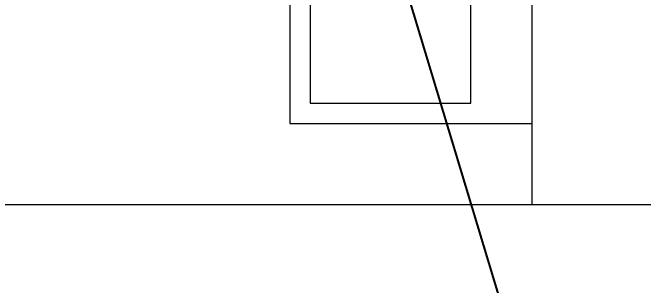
# Model space of a CAD drawing. Header units: millimetres. Extents: x -13407 to 95998, y -2611 to 109495.
# Drawn here: x 59182 to 60740, y 100 to 774 of the extents above; entities that cross this region are included whole.
import ezdxf
from ezdxf import colors
from ezdxf.entities.mleader import LeaderData, LeaderLine
from ezdxf.math import Vec2, Vec3

# ---------------------------------------------------------------- set-up
doc = ezdxf.new("R2010")
doc.units = ezdxf.units.MM
for name, color, linetype, lineweight in [('_ТХ_мебель передв', 250, 'Continuous', 13), ('АР_Подоконники', 163, 'Continuous', 9), ('ТХ_мебель передв', 250, 'Continuous', 13), ('ТХ_мебель_стац', 250, 'Continuous', 13)]:
    doc.layers.add(name, color=color, linetype=linetype, lineweight=lineweight)
doc.layers.add('Тонкая', color=7, linetype='Continuous')
doc.styles.add('Архитект', font='isocpeur.ttf', dxfattribs={"width": 0.8, "oblique": 8})

# ---------------------------------------------------------------- blocks, each defined once
blk = doc.blocks.new('У048')
at = {"layer": '_ТХ_мебель передв', "color": 253, "lineweight": 0, "ltscale": 100, "transparency": 33554687}
for points in [[(261415, -142835), (261415, -141633.8), (260817, -141633.8), (260817, -142835)], [(260867, -142785), (261263.9, -142785), (261263.9, -142382.8), (260867, -142382.8)]]:
    blk.add_lwpolyline(points, close=True, dxfattribs=at)

msp = doc.modelspace()

# ---------------------------------------------------------------- linework, layer by layer
at = {"layer": 'АР_Подоконники', "color": 253, "ltscale": 100}
msp.add_line((58665, 300), (68115, 300), dxfattribs=at)
at = {"layer": 'Тонкая', "color": 253, "lineweight": 0, "ltscale": 100}
msp.add_lwpolyline([(60465.2, 300), (60465.2, 4897.9), (58665, 4897.9)], dxfattribs=at)
at = {"layer": 'ТХ_мебель передв', "color": 253, "ltscale": 100}
msp.add_line((60465.2, 300), (60465.2, 4900), dxfattribs=at)
at = {"layer": 'ТХ_мебель_стац', "color": 253, "lineweight": 0, "ltscale": 100, "const_width": 2}
msp.add_lwpolyline([(60465.2, 300), (60465.2, 4900), (58665, 4900)], dxfattribs=at)

# ---------------------------------------------------------------- block references
at = {"layer": 'ТХ_мебель передв', "color": 253}
msp.add_blockref('У048', (-200949.8, 143335), dxfattribs=at)

# ---------------------------------------------------------------- leaders
at = {"color": 253}
ml = msp.add_multileader_mtext('Standard', dxfattribs=at)
ml.set_content('Подиум h150мм', color=253, style='Архитект')
ml.set_leader_properties(color=253)
ml.build(insert=Vec2(0, 0))
ml.multileader.update_dxf_attribs({"text_left_attachment_type": 6, "text_right_attachment_type": 6, "dogleg_length": 100, "arrow_head_size": 250})
ctx = ml.context
ctx.base_point, ctx.char_height, ctx.arrow_head_size, ctx.landing_gap_size, ctx.plane_origin = Vec3(60729.3, -745.2), 250, 250, 25, Vec3(61839.2, 3492.9)
ctx.left_attachment, ctx.right_attachment = 6, 6
notes = []
notes.append((ctx, [(0, (1, 1, 0), (60629.3, -745.2), (1, 0), 100, [(0, [(60032.5, 1237.3)], 256, [])])]))
ctx.mtext.insert, ctx.mtext.width, ctx.mtext.flow_direction = Vec3(60754.3, -420.2), 3119.834, 5
for ctx, leaders in notes:
    for number, flags, end, landing, length, lines in leaders:
        leader = LeaderData()
        leader.index, (leader.has_last_leader_line, leader.has_dogleg_vector, leader.attachment_direction) = number, flags
        leader.last_leader_point, leader.dogleg_vector, leader.dogleg_length = Vec3(end), Vec3(landing), length
        for number, points, colour, breaks in lines:
            line = LeaderLine()
            line.index, line.vertices, line.color, line.breaks = number, Vec3.list(points), colors.encode_raw_color(colour), breaks
            leader.lines.append(line)
        ctx.leaders.append(leader)

doc.saveas('drawing.dxf')
